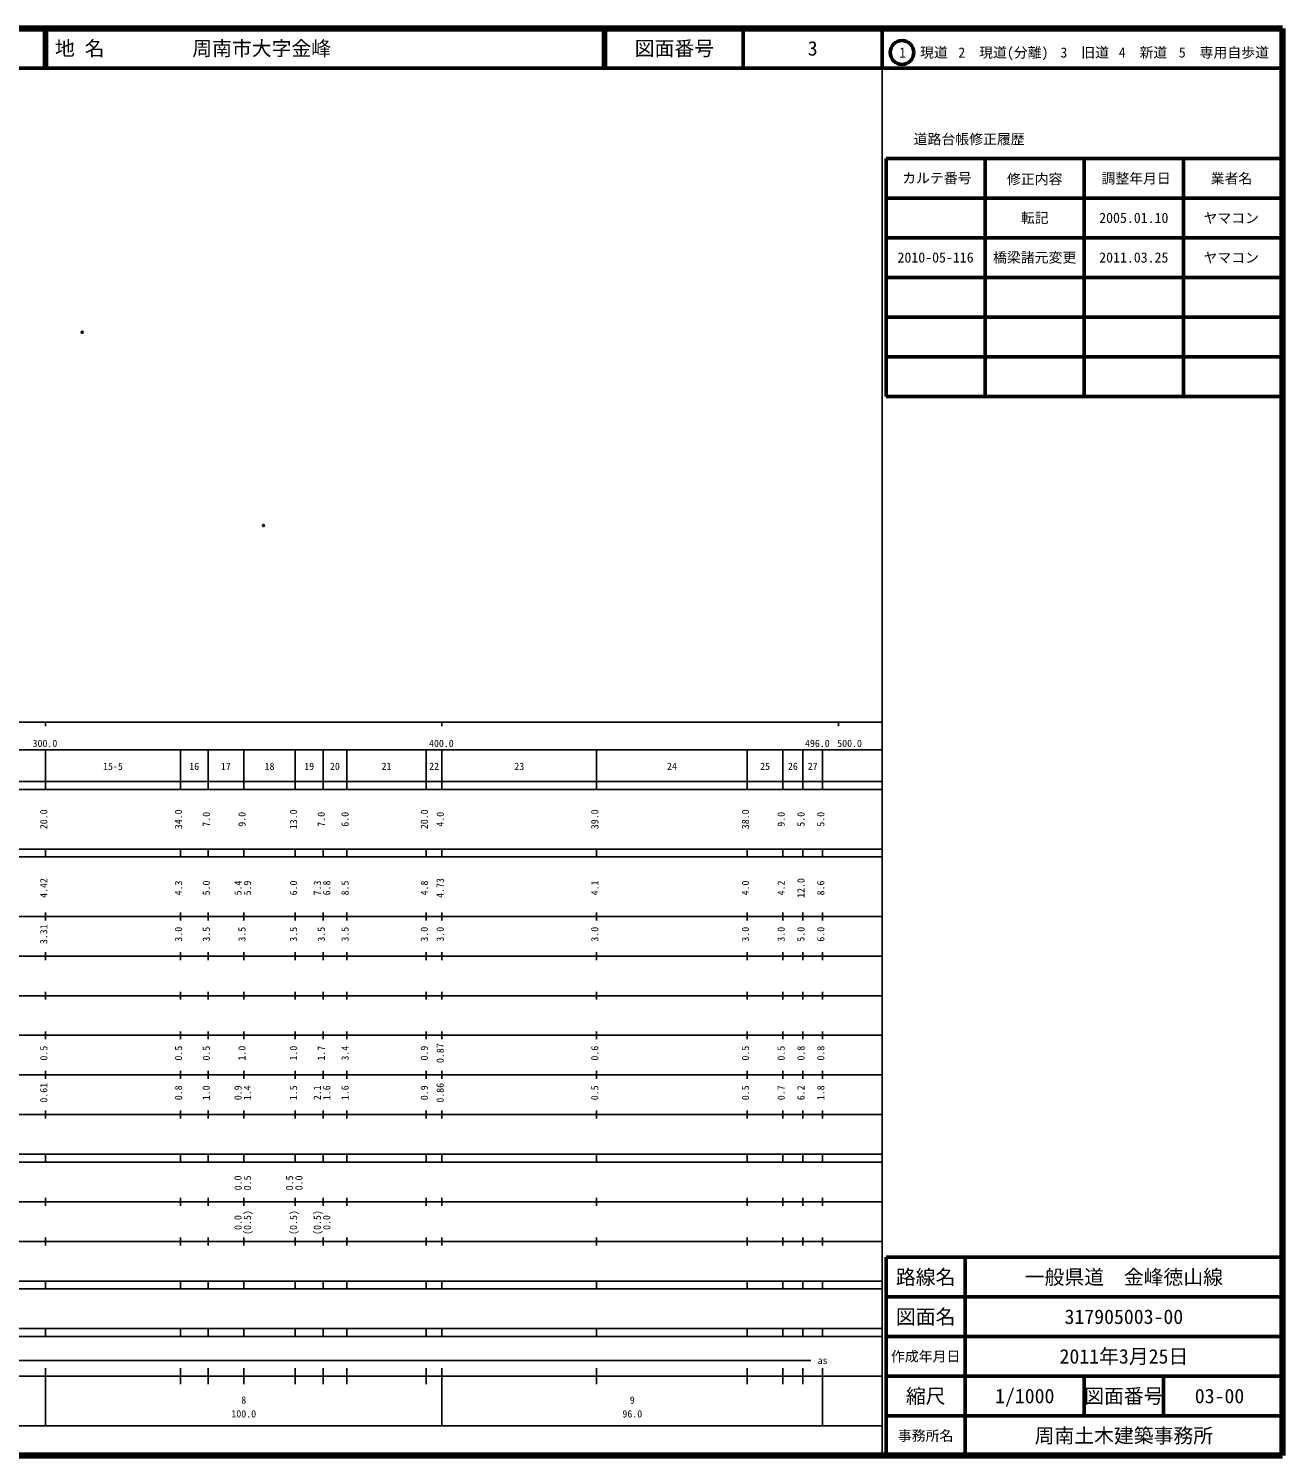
# Model space of a CAD drawing. Units: millimetres on the paper. Extents: x 40 to 680, y 20 to 380.
# Drawn here: x 363.7 to 680, y 20 to 380 of the extents above; entities that cross this region are included whole.
import ezdxf
from ezdxf.enums import TextEntityAlignment as Align

# ---------------------------------------------------------------- set-up
doc = ezdxf.new("R2010")
doc.units = ezdxf.units.MM
doc.header["$PDMODE"] = 32
doc.header["$PDSIZE"] = 0.5
doc.layers.add('M-OTRS', color=6, linetype='Continuous')
doc.layers.add('M-TTL-TXT', color=7, linetype='Continuous')
for name, color, linetype, lineweight in [('M-TTL', 2, 'Continuous', 140), ('M-TTL-BAND', 7, 'Continuous', 25), ('M-TTL-FRAM', 2, 'Continuous', 50), ('M-TTL-LINE', 7, 'Continuous', 50)]:
    doc.layers.add(name, color=color, linetype=linetype, lineweight=lineweight)
doc.styles.add('ＭＳ ゴシック', font='')
doc.styles.get('ＭＳ ゴシック').set_extended_font_data('MS Gothic')

msp = doc.modelspace()

# ---------------------------------------------------------------- linework, layer by layer
at = {"layer": 'M-OTRS'}
for p in [(377.258, 303.361), (422.968, 254.605)]:
    msp.add_point(p, dxfattribs=at)
at = {"layer": 'M-TTL'}
for p, q in [((680, 380), (40, 380)), ((680, 20), (680, 380)), ((40, 20), (680, 20))]:
    msp.add_line(p, q, dxfattribs=at)
at = {"layer": 'M-TTL-BAND'}
for p, q in [((579, 20), (579, 370)), ((40, 205), (579, 205)), ((368, 205), (368, 204)), ((468, 205), (468, 204)), ((568, 205), (568, 204)), ((68, 198), (579, 198)), ((368, 188), (368, 198)), ((402, 188), (402, 198)), ((409, 188), (409, 198)), ((418, 188), (418, 198)), ((431, 188), (431, 198)), ((438, 188), (438, 198)), ((444, 188), (444, 198)), ((464, 188), (464, 198)), ((468, 188), (468, 198)), ((507, 188), (507, 198)), ((545, 188), (545, 198)), ((554, 188), (554, 198)), ((559, 188), (559, 198)), ((564, 188), (564, 198)), ((40, 190), (579, 190)), ((40, 188), (579, 188)), ((40, 173), (579, 173)), ((368, 171), (368, 173)), ((402, 171), (402, 173)), ((409, 171), (409, 173)), ((418, 171), (418, 173)), ((431, 171), (431, 173)), ((438, 171), (438, 173)), ((444, 171), (444, 173)), ((464, 171), (464, 173)), ((468, 171), (468, 173)), ((507, 171), (507, 173)), ((545, 171), (545, 173)), ((554, 171), (554, 173)), ((559, 171), (559, 173)), ((564, 171), (564, 173)), ((40, 171), (579, 171)), ((40, 156), (579, 156)), ((368, 155), (368, 157)), ((402, 155), (402, 157)), ((409, 155), (409, 157)), ((418, 155), (418, 157)), ((431, 155), (431, 157)), ((438, 155), (438, 157)), ((444, 155), (444, 157)), ((464, 155), (464, 157)), ((468, 155), (468, 157)), ((507, 155), (507, 157)), ((545, 155), (545, 157)), ((554, 155), (554, 157)), ((559, 155), (559, 157)), ((564, 155), (564, 157)), ((46, 146), (579, 146)), ((368, 145), (368, 147)), ((402, 145), (402, 147)), ((409, 145), (409, 147)), ((418, 145), (418, 147)), ((431, 145), (431, 147)), ((438, 145), (438, 147)), ((444, 145), (444, 147)), ((464, 145), (464, 147)), ((468, 145), (468, 147)), ((507, 145), (507, 147)), ((545, 145), (545, 147)), ((554, 145), (554, 147)), ((559, 145), (559, 147)), ((564, 145), (564, 147)), ((368, 135), (368, 137)), ((402, 135), (402, 137)), ((409, 135), (409, 137)), ((418, 135), (418, 137)), ((431, 135), (431, 137)), ((438, 135), (438, 137)), ((444, 135), (444, 137)), ((464, 135), (464, 137)), ((468, 135), (468, 137)), ((507, 135), (507, 137)), ((545, 135), (545, 137)), ((554, 135), (554, 137)), ((559, 135), (559, 137)), ((564, 135), (564, 137)), ((52, 136), (579, 136)), ((46, 126), (579, 126)), ((368, 125), (368, 127)), ((402, 125), (402, 127)), ((409, 125), (409, 127)), ((418, 125), (418, 127)), ((431, 125), (431, 127)), ((438, 125), (438, 127)), ((444, 125), (444, 127)), ((464, 125), (464, 127)), ((468, 125), (468, 127)), ((507, 125), (507, 127)), ((545, 125), (545, 127)), ((554, 125), (554, 127)), ((559, 125), (559, 127)), ((564, 125), (564, 127)), ((52, 116), (579, 116)), ((368, 115), (368, 117)), ((402, 115), (402, 117)), ((409, 115), (409, 117)), ((418, 115), (418, 117)), ((431, 115), (431, 117)), ((438, 115), (438, 117)), ((444, 115), (444, 117)), ((464, 115), (464, 117)), ((468, 115), (468, 117)), ((507, 115), (507, 117)), ((545, 115), (545, 117)), ((554, 115), (554, 117)), ((559, 115), (559, 117)), ((564, 115), (564, 117)), ((46, 106), (579, 106)), ((368, 105), (368, 107)), ((402, 105), (402, 107)), ((409, 105), (409, 107)), ((418, 105), (418, 107)), ((431, 105), (431, 107)), ((438, 105), (438, 107)), ((444, 105), (444, 107)), ((464, 105), (464, 107)), ((468, 105), (468, 107)), ((507, 105), (507, 107)), ((545, 105), (545, 107)), ((554, 105), (554, 107)), ((559, 105), (559, 107)), ((564, 105), (564, 107)), ((40, 96), (579, 96)), ((40, 94), (579, 94)), ((368, 94), (368, 96)), ((402, 94), (402, 96)), ((409, 94), (409, 96)), ((418, 94), (418, 96)), ((431, 94), (431, 96)), ((438, 94), (438, 96)), ((444, 94), (444, 96)), ((464, 94), (464, 96)), ((468, 94), (468, 96)), ((507, 94), (507, 96)), ((545, 94), (545, 96)), ((554, 94), (554, 96)), ((559, 94), (559, 96)), ((564, 94), (564, 96)), ((49, 84), (579, 84)), ((368, 83), (368, 85)), ((402, 83), (402, 85)), ((409, 83), (409, 85)), ((418, 83), (418, 85)), ((431, 83), (431, 85)), ((438, 83), (438, 85)), ((444, 83), (444, 85)), ((464, 83), (464, 85)), ((468, 83), (468, 85)), ((507, 83), (507, 85)), ((545, 83), (545, 85)), ((554, 83), (554, 85)), ((559, 83), (559, 85)), ((564, 83), (564, 85)), ((40, 74), (579, 74)), ((368, 73), (368, 75)), ((402, 73), (402, 75)), ((409, 73), (409, 75)), ((418, 73), (418, 75)), ((431, 73), (431, 75)), ((438, 73), (438, 75)), ((444, 73), (444, 75)), ((464, 73), (464, 75)), ((468, 73), (468, 75)), ((507, 73), (507, 75)), ((545, 73), (545, 75)), ((554, 73), (554, 75)), ((559, 73), (559, 75)), ((564, 73), (564, 75)), ((40, 64), (579, 64)), ((40, 62), (579, 62)), ((368, 62), (368, 64)), ((402, 62), (402, 64)), ((409, 62), (409, 64)), ((418, 62), (418, 64)), ((431, 62), (431, 64)), ((438, 62), (438, 64)), ((444, 62), (444, 64)), ((464, 62), (464, 64)), ((468, 62), (468, 64)), ((507, 62), (507, 64)), ((545, 62), (545, 64)), ((554, 62), (554, 64)), ((559, 62), (559, 64)), ((564, 62), (564, 64)), ((40, 52), (579, 52)), ((368, 50), (368, 52)), ((402, 50), (402, 52)), ((409, 50), (409, 52)), ((418, 50), (418, 52)), ((431, 50), (431, 52)), ((438, 50), (438, 52)), ((444, 50), (444, 52)), ((464, 50), (464, 52)), ((468, 50), (468, 52)), ((507, 50), (507, 52)), ((545, 50), (545, 52)), ((554, 50), (554, 52)), ((559, 50), (559, 52)), ((564, 50), (564, 52)), ((40, 50), (579, 50)), ((71, 44), (561, 44)), ((40, 40), (579, 40)), ((368, 27.5), (368, 42)), ((402, 38), (402, 42)), ((409, 38), (409, 42)), ((418, 38), (418, 42)), ((431, 38), (431, 42)), ((438, 38), (438, 42)), ((444, 38), (444, 42)), ((464, 38), (464, 42)), ((468, 27.5), (468, 42)), ((507, 38), (507, 42)), ((545, 38), (545, 42)), ((554, 38), (554, 42)), ((559, 38), (559, 42)), ((564, 27.5), (564, 42)), ((68, 27.5), (579, 27.5))]:
    msp.add_line(p, q, dxfattribs=at)
at = {"layer": 'M-TTL-FRAM'}
for p, q in [((580, 347.197), (580, 287.197)), ((580, 347.197), (680, 347.197)), ((580, 287.197), (680, 287.197)), ((680, 70), (580, 70)), ((580, 70), (580, 20))]:
    msp.add_line(p, q, dxfattribs=at)
at = {"layer": 'M-TTL-LINE'}
for p, q in [((367.75, 380), (367.75, 370)), ((368.25, 380), (368.25, 370)), ((508.747, 380), (508.747, 370)), ((509.247, 380), (509.247, 370)), ((543.997, 380), (543.997, 370)), ((579, 380), (579, 370)), ((40, 370), (680, 370)), ((605, 347.197), (605, 287.197)), ((630, 347.197), (630, 287.197)), ((655, 347.197), (655, 287.197)), ((580, 337.197), (680, 337.197)), ((580, 327.197), (680, 327.197)), ((580, 317.197), (680, 317.197)), ((580, 307.197), (680, 307.197)), ((580, 297.197), (680, 297.197)), ((600, 70), (600, 20)), ((680, 60), (580, 60)), ((680, 50), (580, 50)), ((680, 40), (580, 40)), ((630, 40), (630, 30)), ((650, 40), (650, 30)), ((680, 30), (580, 30))]:
    msp.add_line(p, q, dxfattribs=at)
msp.add_circle((584.031, 373.958), 3, dxfattribs=at)

# ---------------------------------------------------------------- texts
at = {"layer": 'M-TTL-BAND', "style": 'ＭＳ ゴシック'}
for s, p in [('300.0', (367.844, 198.195)), ('400.0', (467.844, 198.195)), ('496.0', (562.688, 198.195)), ('500.0', (570.81, 198.195)), ('15-5', (385, 192.405)), ('16', (405.5, 192.405)), ('17', (413.5, 192.405)), ('18', (424.5, 192.405)), ('19', (434.5, 192.405)), ('20', (441, 192.405)), ('21', (454, 192.405)), ('22', (466, 192.405)), ('23', (487.5, 192.405)), ('24', (526, 192.405)), ('25', (549.5, 192.405)), ('26', (556.5, 192.405)), ('27', (561.5, 192.405)), ('as', (564, 42.5)), ('8', (418, 32.523)), ('9', (516, 32.523)), ('100.0', (418, 29.033)), ('96.0', (516, 29.033))]:
    msp.add_text(s, height=1.833, dxfattribs=at).set_placement(p, align=Align.BOTTOM_CENTER)
for s, p in [('20.0', (369, 180.5)), ('34.0', (403, 180.5)), ('7.0', (410, 180.5)), ('9.0', (419, 180.5)), ('13.0', (432, 180.5)), ('7.0', (439, 180.5)), ('6.0', (445, 180.5)), ('20.0', (465, 180.5)), ('4.0', (469, 180.5)), ('39.0', (508, 180.5)), ('38.0', (546, 180.5)), ('9.0', (555, 180.5)), ('5.0', (560, 180.5)), ('5.0', (565, 180.5)), ('4.42', (369, 163.174)), ('4.3', (403, 163.174)), ('5.0', (410, 163.174)), ('5.4', (418, 163.174)), ('5.9', (420.37, 163.174)), ('6.0', (432, 163.174)), ('7.3', (438, 163.174)), ('6.8', (440.37, 163.174)), ('8.5', (445, 163.174)), ('4.8', (465, 163.174)), ('4.73', (469, 163.174)), ('4.1', (508, 163.174)), ('4.0', (546, 163.174)), ('4.2', (555, 163.174)), ('12.0', (560, 163.174)), ('8.6', (565, 163.174)), ('3.31', (369, 151.5)), ('3.0', (403, 151.5)), ('3.5', (410, 151.5)), ('3.5', (419, 151.5)), ('3.5', (432, 151.5)), ('3.5', (439, 151.5)), ('3.5', (445, 151.5)), ('3.0', (465, 151.5)), ('3.0', (469, 151.5)), ('3.0', (508, 151.5)), ('3.0', (546, 151.5)), ('3.0', (555, 151.5)), ('5.0', (560, 151.5)), ('6.0', (565, 151.5)), ('0.5', (369, 121.5)), ('0.5', (403, 121.5)), ('0.5', (410, 121.5)), ('1.0', (419, 121.5)), ('1.0', (432, 121.5)), ('1.7', (439, 121.5)), ('3.4', (445, 121.5)), ('0.9', (465, 121.5)), ('0.87', (469, 121.5)), ('0.6', (508, 121.5)), ('0.5', (546, 121.5)), ('0.5', (555, 121.5)), ('0.8', (560, 121.5)), ('0.8', (565, 121.5)), ('0.61', (369, 111.5)), ('0.8', (403, 111.5)), ('1.0', (410, 111.5)), ('0.9', (418, 111.5)), ('1.4', (420.37, 111.5)), ('1.5', (432, 111.5)), ('2.1', (438, 111.5)), ('1.6', (440.37, 111.5)), ('1.6', (445, 111.5)), ('0.9', (465, 111.5)), ('0.86', (469, 111.5)), ('0.5', (508, 111.5)), ('0.5', (546, 111.5)), ('0.7', (555, 111.5)), ('6.2', (560, 111.5)), ('1.8', (565, 111.5)), ('0.0', (418, 88.764)), ('0.5', (420.37, 88.764)), ('0.5', (431, 88.764)), ('0.0', (433.37, 88.764)), ('0.0', (418, 78.764)), ('(0.5)', (420.37, 78.764)), ('(0.5)', (432, 78.764)), ('(0.5)', (438, 78.764)), ('0.0', (440.37, 78.764))]:
    msp.add_text(s, height=1.833, rotation=90, dxfattribs=at).set_placement(p, align=Align.BOTTOM_CENTER)
at = {"layer": 'M-TTL-TXT', "style": 'ＭＳ ゴシック'}
for s, p in [('地 名', (370.38, 375)), ('周南市大字金峰', (405.024, 375))]:
    msp.add_text(s, height=3.666, dxfattribs=at).set_placement(p, align=Align.MIDDLE_LEFT)
for s, height, p in [('図面番号', 3.666, (526.622, 375)), ('3', 3.666, (561.497, 375)), ('1\u3000現道', 2.566, (589.448, 373.958)), ('2\u3000現道(分離)', 2.566, (609.619, 373.958)), ('3\u3000旧道', 2.566, (630.121, 373.958)), ('4\u3000新道', 2.566, (644.824, 373.958)), ('5\u3000専用自歩道', 2.566, (665.228, 373.958)), ('道路台帳修正履歴', 2.566, (600.968, 352.113)), ('カルテ番号', 2.566, (592.839, 342.277)), ('修正内容', 2.566, (617.509, 342.023)), ('調整年月日', 2.566, (643.089, 342.197)), ('業者名', 2.566, (667.134, 342.197)), ('転記', 2.566, (617.5, 332.245)), ('2005.01.10', 2.566, (642.5, 332.245)), ('ヤマコン', 2.566, (667.077, 332.189)), ('2010-05-116', 2.566, (592.5, 322.245)), ('橋梁諸元変更', 2.566, (617.5, 322.245)), ('2011.03.25', 2.566, (642.5, 322.245)), ('ヤマコン', 2.566, (667.077, 322.189)), ('路線名', 3.666, (590, 65)), ('路線名', 3.666, (590, 65)), ('一般県道\u3000金峰徳山線', 3.666, (640, 65)), ('図面名', 3.666, (590, 55)), ('図面名', 3.666, (590, 55)), ('317905003-00', 3.666, (640, 55)), ('2011年3月25日', 3.666, (640, 45)), ('作成年月日', 2.566, (590, 45)), ('作成年月日', 2.566, (590, 45)), ('縮尺', 3.666, (590, 35)), ('縮尺', 3.666, (590, 35)), ('1/1000', 3.666, (615, 35)), ('図面番号', 3.666, (640, 35)), ('図面番号', 3.666, (640, 35)), ('03-00', 3.666, (664.125, 35)), ('事務所名', 2.566, (590, 25)), ('事務所名', 2.566, (590, 25)), ('周南土木建築事務所', 3.666, (640, 25))]:
    msp.add_text(s, height=height, dxfattribs=at).set_placement(p, align=Align.MIDDLE_CENTER)

doc.saveas('drawing.dxf')
